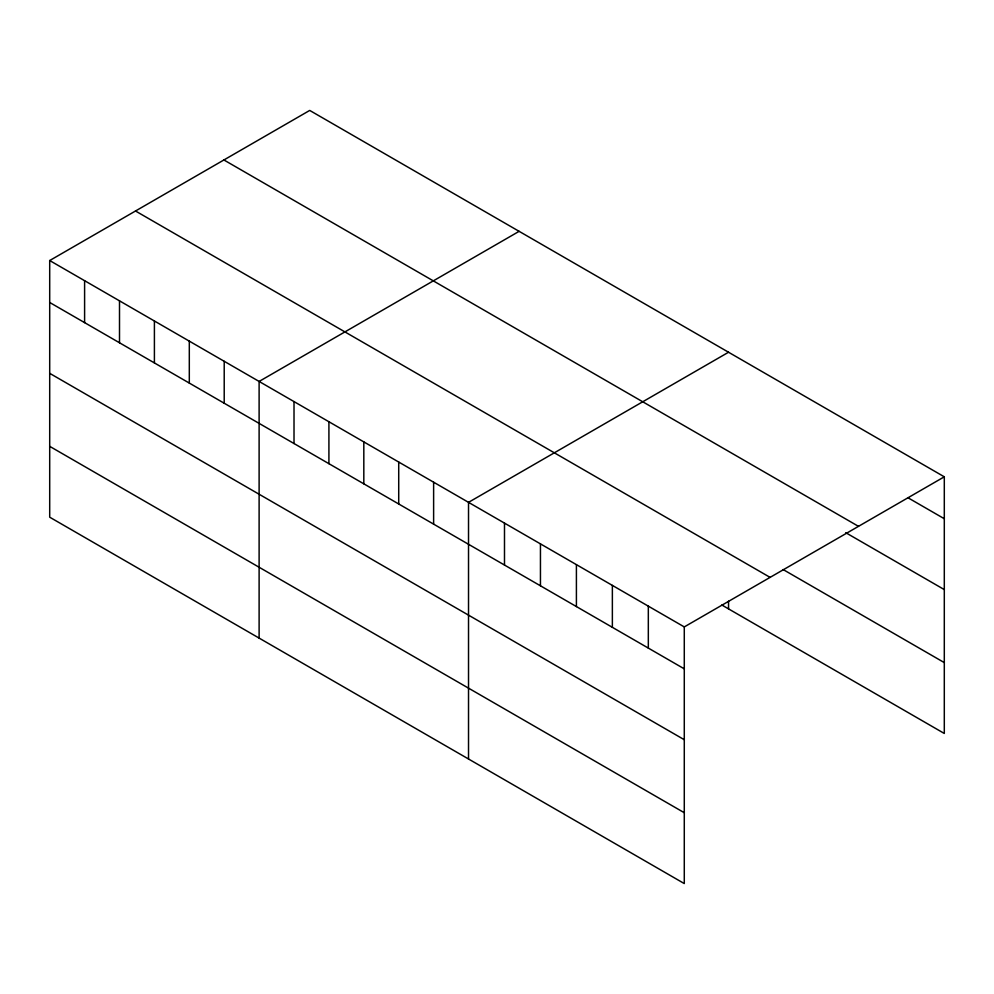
<?xml version="1.0" encoding="UTF-8"?>
<svg xmlns="http://www.w3.org/2000/svg" width="994" height="994" viewBox="0 0 994 994"><rect width="100%" height="100%" fill="white"/><g stroke="black" fill="none" stroke-linecap="round" stroke-linejoin="round"><path stroke-width="1.49" d="M49.7 260.54L684.282 626.916L684.282 883.567L49.7 517.191L49.7 260.54L309.718 110.433L944.3 476.809L944.3 733.46L721.83 605.011M519.129 231.329L259.111 381.447L259.111 638.098M728.54 352.236L468.522 502.355L468.522 759.006M684.282 626.916L944.3 476.809M908.342 497.969L944.3 518.731M223.911 159.972L858.493 526.348M845.745 532.685L944.3 589.591M783.148 569.562L944.3 662.6M135.507 211.001L770.089 577.377M49.7 302.474L684.282 668.85M49.7 373.334L684.282 739.71M49.7 446.343L684.282 812.719M728.54 601.184L728.54 608.887M648.324 606.154L648.324 648.088M612.366 585.391L612.366 627.326M576.408 564.642L576.408 606.564M540.45 543.88L540.45 585.801M504.492 523.117L504.492 565.039M433.62 482.202L433.62 524.136M398.718 462.048L398.718 503.983M363.816 441.895L363.816 483.829M328.915 421.754L328.915 463.676M294.013 401.601L294.013 443.523M224.209 361.294L224.209 403.229M189.307 341.141L189.307 383.075M154.405 321L154.405 362.922M119.504 300.847L119.504 342.768M84.602 280.693L84.602 322.628"/></g></svg>
